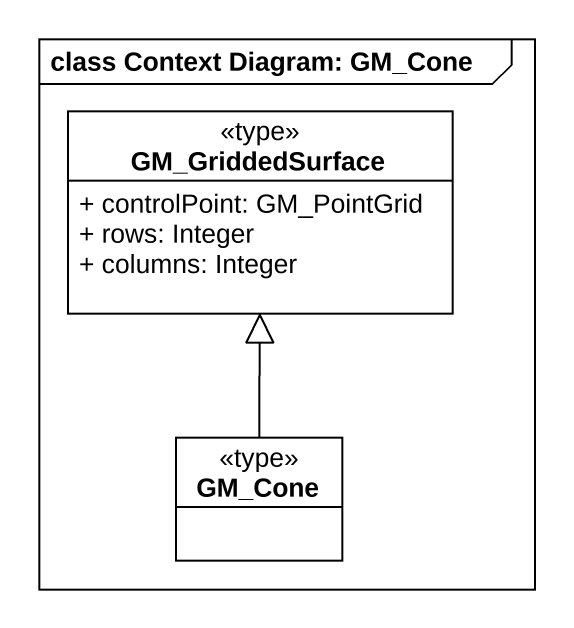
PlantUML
@startuml
mainframe class Context Diagram: GM_Cone
hide circle
hide empty members
skinparam classAttributeIconSize 0
class GM_GriddedSurface <<type>> {
  + controlPoint: GM_PointGrid
  + rows: Integer
  + columns: Integer
}
class GM_Cone <<type>>
GM_Cone -up-|> GM_GriddedSurface
@enduml
